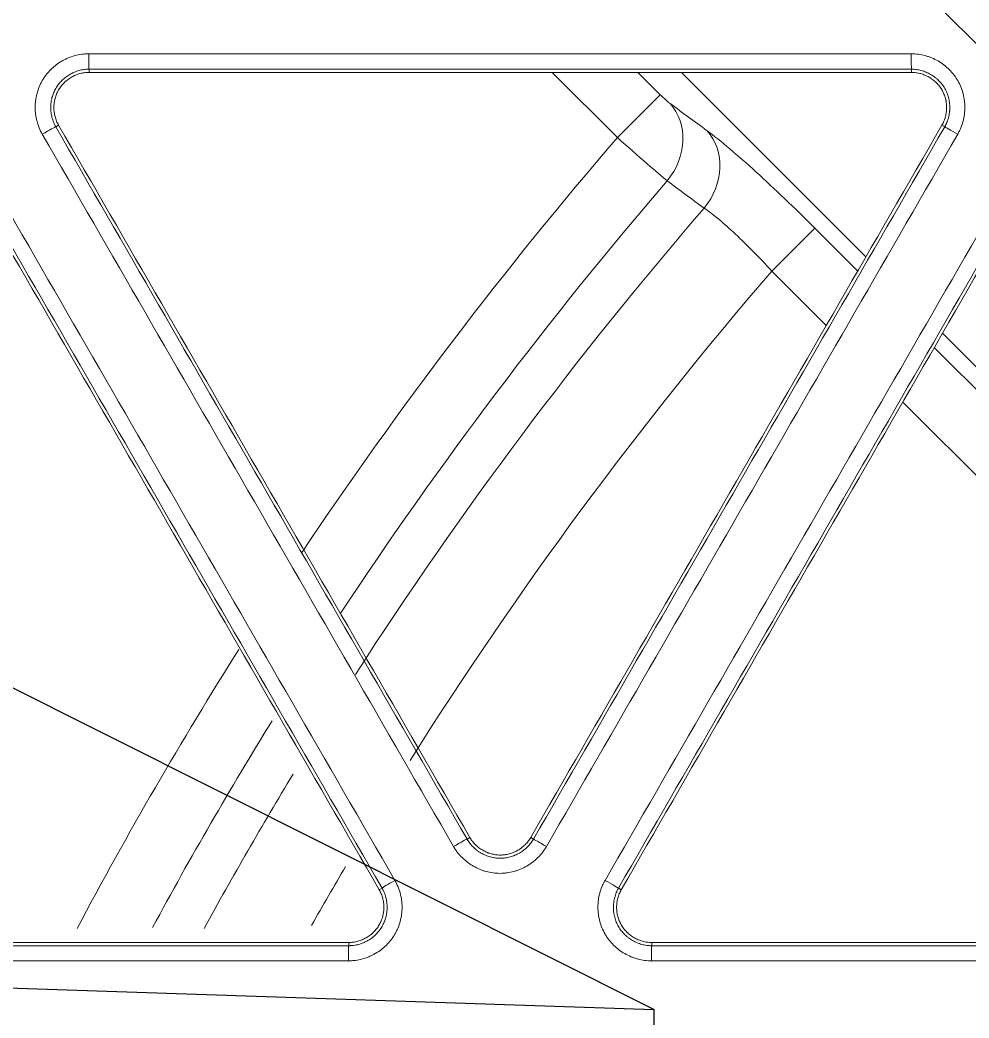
# Model space of a CAD drawing. Header units: inches. Extents: x 405346 to 489838, y -25612 to 14934.
# Drawn here: x 462674.81 to 462704.32, y 4381.32 to 4412.35 of the extents above; entities that cross this region are included whole.
import ezdxf

# ---------------------------------------------------------------- set-up
doc = ezdxf.new("R2010")
doc.units = ezdxf.units.IN
doc.header["$LTSCALE"] = 200
doc.header["$MEASUREMENT"] = 0
doc.linetypes.add('DH-HID2', pattern=[1.2, 0.8, -0.4])
doc.layers.add('FU-FURM', color=251, linetype='DH-HID2')
doc.layers.add('SS-EQ', color=2, linetype='Continuous', lineweight=20)

# ---------------------------------------------------------------- blocks, each defined once
blk = doc.blocks.new('FLLLL')
at = {"layer": 'FU-FURM'}
for p in [(462708.207, 3801.881), (462423.892, 3795.574), (462742, 3759.532)]:
    blk.add_line(p, (462742.032, 3784.916), dxfattribs=at)
blk.add_arc((461394.824, 4015.047), 1330.569, 350.781096, 9.076777, dxfattribs=at)
blk = doc.blocks.new('4way무풍')
at = {"layer": 'SS-EQ'}
for p, q in [((339.635, -339.635), (-339.635, 339.635)), ((-117.778, 89.398), (-117.778, 89.299)), ((-92.203, 89.299), (-92.203, 89.398)), ((-103.378, 89.299), (-101.348, 87.269)), ((-100.013, 88.604), (-100.708, 89.299)), ((-93.618, 83.566), (-99.351, 89.299)), ((-100.013, 88.604), (-101.348, 87.269)), ((-118.725, 87.657), (-118.812, 87.607)), ((-91.168, 87.607), (-91.255, 87.657)), ((-95.209, 84.456), (-96.544, 83.121)), ((-93.874, 83.121), (-95.209, 84.456)), ((-96.544, 83.121), (-94.851, 81.428)), ((-79.461, 69.409), (-91.238, 81.186)), ((-79.461, 68.709), (-91.494, 80.741)), ((-92.471, 79.048), (-79.461, 66.038)), ((-106.024, 65.459), (-105.938, 65.509)), ((-104.043, 65.509), (-103.956, 65.458)), ((-108.754, 63.883), (-108.667, 63.933)), ((-101.313, 63.933), (-101.227, 63.883)), ((-109.701, 62.141), (-109.701, 62.241)), ((-100.279, 62.241), (-100.279, 62.141))]:
    blk.add_line(p, q, dxfattribs=at)
for radius, start, end in [(133.744, 139.26891, 146.20992), (131.692, 139.27314, 146.61836), (130.269, 139.22542, 147.1945), (127.397, 139.27259, 147.79029), (133.744, 147.75622, 152.05605), (131.692, 148.33415, 151.56351), (130.269, 148.80466, 151.24033), (127.397, 149.52652, 150.47838)]:
    blk.add_arc((0, 0), radius, start, end, dxfattribs=at)
for centre, major_axis, ratio, start_param, end_param in [((-117.777, 89.872), (0, 0.474), 0.018465, 1.559847, 3.106578), ((-92.203, 89.872), (0, -0.474), 0.013571, 4.699377, 6.24823), ((-101.044, 86.994), (1.122, 1.527), 0.86538, 4.645648, 6.108373), ((-119.222, 87.37), (-0.41, -0.237), 0.018541, 3.176505, 4.723592), ((-90.758, 87.37), (-0.41, 0.237), 0.004232, 4.730413, 6.248278), ((-99.894, 86.149), (1.122, 1.527), 0.865366, 4.644935, 6.108381), ((-106.434, 65.222), (-0.41, -0.237), 0.016048, 3.176504, 4.723817), ((-103.546, 65.222), (-0.41, 0.237), 0.001444, 0.034907, 1.551604), ((-108.257, 64.17), (-0.41, -0.237), 0.016046, 4.724312, 6.248274), ((-101.723, 64.17), (-0.41, 0.237), 0.001335, 1.551891, 3.106686), ((-109.701, 61.668), (0, 0.474), 0.018782, 0.034913, 1.563284), ((-100.279, 61.668), (0, -0.474), 0.016886, 3.176504, 4.704377)]:
    blk.add_ellipse(centre, major_axis=major_axis, ratio=ratio, start_param=start_param, end_param=end_param, dxfattribs=at)
for points, knots in [([(-346.359, 0), (-346.359, 27.812), (-346.359, 55.623), (-346.359, 97.341), (-346.359, 111.247), (-346.359, 139.059), (-346.359, 152.964), (-346.359, 180.776), (-346.359, 194.682), (-346.359, 222.494), (-346.359, 236.4), (-346.358, 257.259), (-346.358, 264.212), (-346.359, 272.903), (-346.359, 274.641), (-346.359, 277.248), (-346.359, 278.117), (-346.358, 279.856), (-346.358, 280.725), (-346.358, 282.028), (-346.358, 282.463), (-346.358, 283.332), (-346.359, 283.767), (-346.359, 284.419), (-346.359, 284.636), (-346.359, 285.07), (-346.358, 285.288), (-346.355, 285.722), (-346.353, 285.939), (-346.345, 286.374), (-346.34, 286.591), (-346.322, 287.243), (-346.305, 287.677), (-346.262, 288.546), (-346.235, 288.98), (-346.174, 289.848), (-346.138, 290.283), (-346.078, 290.934), (-346.057, 291.151), (-346.012, 291.584), (-345.894, 292.666), (-345.748, 293.74), (-345.479, 295.449), (-345.327, 296.299), (-344.817, 298.834), (-344.407, 300.504), (-343.687, 302.982), (-343.172, 304.624), (-342.294, 307.059), (-341.638, 308.662), (-341.119, 309.858), (-340.941, 310.255), (-340.713, 310.75), (-340.668, 310.849), (-340.576, 311.047), (-340.437, 311.342), (-339.919, 312.422), (-339.029, 314.158), (-338.177, 315.659), (-336.854, 317.88), (-335.912, 319.32), (-334.41, 321.417), (-333.378, 322.795), (-331.741, 324.8), (-330.589, 326.095), (-329.702, 327.05), (-329.403, 327.366), (-329.023, 327.757), (-328.947, 327.835), (-328.795, 327.991), (-328.566, 328.224), (-327.719, 329.07), (-326.303, 330.411), (-324.35, 332.11), (-322.332, 333.721), (-320.944, 334.737), (-319.535, 335.723), (-318.819, 336.202), (-317.367, 337.129), (-315.893, 338.027), (-314.376, 338.866), (-313.222, 339.472), (-312.835, 339.671), (-312.249, 339.962), (-312.054, 340.059), (-311.662, 340.249), (-309.896, 341.094), (-308.103, 341.848), (-305.68, 342.749), (-304.055, 343.315), (-302.408, 343.812), (-299.923, 344.505), (-298.245, 344.898), (-295.697, 345.381), (-294.842, 345.525), (-293.766, 345.682), (-293.551, 345.712), (-293.119, 345.77), (-292.903, 345.798), (-292.254, 345.879), (-291.821, 345.928), (-290.523, 346.062), (-289.657, 346.132), (-288.357, 346.21), (-287.924, 346.231), (-287.057, 346.265), (-286.624, 346.277), (-285.974, 346.288), (-285.757, 346.29), (-285.323, 346.293), (-285.107, 346.293), (-284.673, 346.294), (-284.456, 346.293), (-284.023, 346.293), (-283.806, 346.293), (-283.155, 346.292), (-282.722, 346.292), (-281.855, 346.292), (-281.421, 346.292), (-280.12, 346.293), (-279.253, 346.293), (-277.519, 346.294), (-276.652, 346.294), (-274.05, 346.294), (-272.316, 346.294), (-267.113, 346.293), (-263.645, 346.293), (-256.707, 346.293), (-253.239, 346.293), (-242.833, 346.293), (-235.896, 346.294), (-222.022, 346.294), (-215.084, 346.294), (-194.273, 346.294), (-180.398, 346.294), (-152.65, 346.294), (-138.775, 346.294), (-111.027, 346.294), (-97.152, 346.294), (-69.403, 346.294), (-55.529, 346.294), (-34.718, 346.294), (-27.78, 346.294), (-13.906, 346.294), (-6.969, 346.294), (-0.032, 346.294)], [0, 0, 0, 0, 0.125, 0.125, 0.1875, 0.1875, 0.25, 0.25, 0.3125, 0.3125, 0.375, 0.375, 0.40625, 0.40625, 0.414063, 0.414063, 0.417969, 0.417969, 0.421875, 0.421875, 0.423828, 0.423828, 0.425781, 0.425781, 0.426758, 0.426758, 0.427734, 0.427734, 0.428711, 0.428711, 0.429688, 0.429688, 0.431641, 0.431641, 0.433594, 0.433594, 0.435547, 0.435547, 0.436523, 0.436523, 0.4375, 0.441406, 0.441406, 0.445313, 0.445313, 0.453125, 0.453125, 0.457031, 0.460938, 0.464844, 0.464844, 0.466797, 0.466797, 0.467285, 0.467285, 0.467773, 0.46875, 0.472656, 0.476563, 0.476563, 0.484375, 0.484375, 0.488281, 0.492188, 0.496094, 0.496094, 0.498047, 0.498047, 0.498535, 0.498535, 0.499023, 0.5, 0.503906, 0.507813, 0.511719, 0.515625, 0.515625, 0.519531, 0.519531, 0.523438, 0.527344, 0.527344, 0.529297, 0.529297, 0.530273, 0.530273, 0.53125, 0.539063, 0.539063, 0.542969, 0.546875, 0.546875, 0.554688, 0.554688, 0.558594, 0.558594, 0.55957, 0.55957, 0.560547, 0.560547, 0.5625, 0.5625, 0.566406, 0.566406, 0.568359, 0.568359, 0.570313, 0.570313, 0.571289, 0.571289, 0.572266, 0.572266, 0.573242, 0.573242, 0.574219, 0.574219, 0.576172, 0.576172, 0.578125, 0.578125, 0.582031, 0.582031, 0.585938, 0.585938, 0.59375, 0.59375, 0.609375, 0.609375, 0.625, 0.625, 0.65625, 0.65625, 0.6875, 0.6875, 0.75, 0.75, 0.8125, 0.8125, 0.875, 0.875, 0.9375, 0.9375, 0.96875, 0.96875, 1, 1, 1, 1]), ([(-0.032, 345.099), (-6.961, 345.099), (-13.891, 345.099), (-27.749, 345.099), (-34.679, 345.098), (-55.467, 345.098), (-69.326, 345.098), (-97.044, 345.097), (-110.903, 345.097), (-138.621, 345.096), (-152.479, 345.095), (-180.197, 345.093), (-194.056, 345.092), (-214.845, 345.089), (-221.774, 345.088), (-235.633, 345.086), (-242.562, 345.085), (-256.421, 345.082), (-263.351, 345.08), (-272.012, 345.079), (-273.745, 345.079), (-276.343, 345.078), (-277.21, 345.078), (-278.942, 345.077), (-279.808, 345.077), (-281.107, 345.076), (-281.54, 345.076), (-282.407, 345.076), (-282.84, 345.076), (-283.706, 345.075), (-284.139, 345.075), (-284.789, 345.074), (-285.005, 345.073), (-285.438, 345.071), (-285.655, 345.069), (-286.304, 345.059), (-286.737, 345.048), (-287.602, 345.017), (-288.034, 344.996), (-289.33, 344.921), (-290.194, 344.852), (-291.488, 344.721), (-291.92, 344.673), (-292.566, 344.593), (-292.782, 344.565), (-293.212, 344.507), (-294.286, 344.357), (-295.351, 344.179), (-297.891, 343.698), (-299.563, 343.307), (-302.038, 342.614), (-303.678, 342.117), (-305.297, 341.55), (-307.709, 340.648), (-309.296, 339.975), (-311.056, 339.137), (-311.349, 338.996), (-311.641, 338.852), (-311.836, 338.756), (-311.933, 338.707), (-312.418, 338.463), (-312.803, 338.264), (-313.95, 337.656), (-314.704, 337.235), (-316.19, 336.364), (-316.921, 335.913), (-318.363, 334.982), (-319.073, 334.501), (-320.472, 333.511), (-321.848, 332.49), (-323.849, 330.871), (-325.784, 329.163), (-327.03, 327.964), (-327.795, 327.195), (-327.947, 327.04), (-328.25, 326.729), (-328.401, 326.572), (-328.849, 326.101), (-329.144, 325.784), (-330.019, 324.826), (-331.153, 323.527), (-332.763, 321.515), (-333.776, 320.132), (-334.759, 318.728), (-335.235, 318.015), (-336.157, 316.57), (-336.603, 315.837), (-337.465, 314.349), (-338.296, 312.841), (-339.065, 311.29), (-339.481, 310.406), (-339.527, 310.307), (-339.618, 310.11), (-339.754, 309.814), (-340.065, 309.122), (-340.322, 308.526), (-340.821, 307.33), (-341.451, 305.726), (-342.288, 303.29), (-342.776, 301.647), (-343.454, 299.168), (-343.836, 297.496), (-344.302, 294.959), (-344.439, 294.108), (-344.619, 292.825), (-344.701, 292.181), (-344.786, 291.427), (-344.82, 291.103), (-344.842, 290.887), (-344.852, 290.779), (-344.946, 289.806), (-345.01, 288.941), (-345.078, 287.644), (-345.096, 287.211), (-345.116, 286.563), (-345.122, 286.346), (-345.13, 285.914), (-345.133, 285.698), (-345.138, 285.265), (-345.139, 285.049), (-345.14, 284.616), (-345.14, 284.4), (-345.141, 283.751), (-345.141, 283.319), (-345.141, 282.67), (-345.141, 282.453), (-345.141, 282.021), (-345.141, 281.805), (-345.142, 281.156), (-345.142, 280.723), (-345.142, 279.426), (-345.143, 278.561), (-345.144, 276.83), (-345.144, 275.965), (-345.145, 273.37), (-345.145, 271.64), (-345.146, 262.989), (-345.147, 256.068), (-345.152, 235.306), (-345.154, 221.464), (-345.157, 193.781), (-345.158, 179.94), (-345.16, 152.257), (-345.161, 138.415), (-345.162, 110.732), (-345.163, 69.207), (-345.164, 27.683), (-345.164, 0)], [0, 0, 0, 0, 0.03125, 0.03125, 0.0625, 0.0625, 0.125, 0.125, 0.1875, 0.1875, 0.25, 0.25, 0.3125, 0.3125, 0.34375, 0.34375, 0.375, 0.375, 0.40625, 0.40625, 0.414063, 0.414063, 0.417969, 0.417969, 0.421875, 0.421875, 0.423828, 0.423828, 0.425781, 0.425781, 0.427734, 0.427734, 0.428711, 0.428711, 0.429688, 0.429688, 0.431641, 0.431641, 0.433594, 0.433594, 0.4375, 0.4375, 0.439453, 0.439453, 0.44043, 0.44043, 0.441406, 0.445313, 0.445313, 0.453125, 0.453125, 0.457031, 0.460938, 0.460938, 0.46875, 0.46875, 0.469727, 0.470215, 0.470215, 0.470703, 0.470703, 0.472656, 0.472656, 0.476563, 0.476563, 0.480469, 0.480469, 0.484375, 0.484375, 0.488281, 0.492188, 0.496094, 0.5, 0.5, 0.500977, 0.500977, 0.501953, 0.501953, 0.503906, 0.503906, 0.507813, 0.511719, 0.515625, 0.515625, 0.519531, 0.519531, 0.523438, 0.523438, 0.527344, 0.53125, 0.53125, 0.531738, 0.531738, 0.532227, 0.533203, 0.535156, 0.535156, 0.539063, 0.542969, 0.546875, 0.546875, 0.554688, 0.554688, 0.558594, 0.558594, 0.560547, 0.561523, 0.562012, 0.562012, 0.5625, 0.5625, 0.566406, 0.566406, 0.568359, 0.568359, 0.569336, 0.569336, 0.570313, 0.570313, 0.571289, 0.571289, 0.572266, 0.572266, 0.574219, 0.574219, 0.575195, 0.575195, 0.576172, 0.576172, 0.578125, 0.578125, 0.582031, 0.582031, 0.585938, 0.585938, 0.59375, 0.59375, 0.625, 0.625, 0.6875, 0.6875, 0.75, 0.75, 0.8125, 0.8125, 0.875, 1, 1, 1, 1]), ([(-119.231, 87.375), (-119.267, 87.439), (-119.299, 87.504), (-119.354, 87.638), (-119.377, 87.706), (-119.405, 87.812), (-119.413, 87.847), (-119.424, 87.901), (-119.427, 87.919), (-119.433, 87.956), (-119.436, 87.974), (-119.447, 88.064), (-119.456, 88.209), (-119.447, 88.353), (-119.435, 88.444), (-119.433, 88.462), (-119.427, 88.499), (-119.424, 88.517), (-119.413, 88.57), (-119.405, 88.606), (-119.377, 88.711), (-119.354, 88.779), (-119.313, 88.88), (-119.298, 88.913), (-119.266, 88.979), (-119.249, 89.011), (-119.194, 89.106), (-119.113, 89.226), (-119.017, 89.335), (-118.952, 89.399), (-118.939, 89.412), (-118.912, 89.437), (-118.899, 89.449), (-118.857, 89.485), (-118.829, 89.508), (-118.743, 89.574), (-118.682, 89.614), (-118.588, 89.669), (-118.54, 89.695), (-118.491, 89.718), (-118.457, 89.733), (-118.441, 89.741), (-118.356, 89.776), (-118.219, 89.823), (-118.077, 89.852), (-117.969, 89.867), (-117.933, 89.871), (-117.859, 89.876), (-117.823, 89.877), (-117.786, 89.877)], [0, 0, 0, 0, 0.0625, 0.0625, 0.125, 0.125, 0.15625, 0.15625, 0.171875, 0.171875, 0.1875, 0.1875, 0.25, 0.3125, 0.3125, 0.328125, 0.328125, 0.34375, 0.34375, 0.375, 0.375, 0.4375, 0.4375, 0.46875, 0.46875, 0.5, 0.5, 0.5625, 0.625, 0.625, 0.640625, 0.640625, 0.65625, 0.65625, 0.6875, 0.6875, 0.75, 0.75, 0.78125, 0.796875, 0.796875, 0.8125, 0.8125, 0.875, 0.9375, 0.9375, 0.96875, 0.96875, 1, 1, 1, 1]), ([(-92.209, 89.878), (-92.136, 89.878), (-92.063, 89.873), (-91.92, 89.853), (-91.849, 89.839), (-91.743, 89.811), (-91.709, 89.8), (-91.657, 89.782), (-91.639, 89.776), (-91.605, 89.763), (-91.588, 89.756), (-91.504, 89.721), (-91.374, 89.657), (-91.253, 89.576), (-91.181, 89.521), (-91.166, 89.509), (-91.138, 89.486), (-91.096, 89.451), (-91.056, 89.414), (-90.979, 89.337), (-90.931, 89.283), (-90.864, 89.197), (-90.843, 89.168), (-90.803, 89.107), (-90.783, 89.076), (-90.728, 88.981), (-90.664, 88.851), (-90.618, 88.713), (-90.595, 88.625), (-90.591, 88.607), (-90.583, 88.572), (-90.579, 88.554), (-90.568, 88.5), (-90.562, 88.464), (-90.548, 88.356), (-90.544, 88.284), (-90.544, 88.175), (-90.545, 88.12), (-90.55, 88.066), (-90.553, 88.029), (-90.555, 88.011), (-90.567, 87.92), (-90.595, 87.778), (-90.641, 87.64), (-90.682, 87.539), (-90.697, 87.506), (-90.729, 87.44), (-90.746, 87.408), (-90.765, 87.376)], [0, 0, 0, 0, 0.0625, 0.0625, 0.125, 0.125, 0.15625, 0.15625, 0.171875, 0.171875, 0.1875, 0.1875, 0.25, 0.3125, 0.3125, 0.328125, 0.328125, 0.34375, 0.375, 0.375, 0.4375, 0.4375, 0.46875, 0.46875, 0.5, 0.5, 0.5625, 0.625, 0.625, 0.640625, 0.640625, 0.65625, 0.65625, 0.6875, 0.6875, 0.75, 0.75, 0.78125, 0.796875, 0.796875, 0.8125, 0.8125, 0.875, 0.9375, 0.9375, 0.96875, 0.96875, 1, 1, 1, 1]), ([(-117.778, 89.398), (-117.781, 89.398), (-117.784, 89.398), (-117.791, 89.398), (-117.801, 89.398), (-117.81, 89.398), (-117.83, 89.397), (-117.843, 89.396), (-117.882, 89.394), (-117.908, 89.391), (-117.986, 89.38), (-118.087, 89.359), (-118.185, 89.325), (-118.246, 89.3), (-118.258, 89.295), (-118.282, 89.284), (-118.317, 89.267), (-118.351, 89.248), (-118.419, 89.21), (-118.462, 89.181), (-118.524, 89.134), (-118.544, 89.117), (-118.584, 89.083), (-118.603, 89.065), (-118.659, 89.01), (-118.727, 88.932), (-118.785, 88.846), (-118.825, 88.778), (-118.837, 88.755), (-118.86, 88.708), (-118.871, 88.684), (-118.9, 88.612), (-118.916, 88.563), (-118.936, 88.488), (-118.945, 88.45), (-118.952, 88.411), (-118.956, 88.385), (-118.958, 88.372), (-118.966, 88.307), (-118.972, 88.204), (-118.966, 88.1), (-118.956, 88.023), (-118.952, 87.997), (-118.942, 87.945), (-118.936, 87.92), (-118.916, 87.844), (-118.9, 87.795), (-118.871, 87.723), (-118.855, 87.688), (-118.834, 87.647), (-118.823, 87.627), (-118.818, 87.619), (-118.815, 87.613), (-118.813, 87.61), (-118.812, 87.607)], [0, 0, 0, 0, 0.003906, 0.003906, 0.007813, 0.015625, 0.015625, 0.03125, 0.03125, 0.0625, 0.0625, 0.125, 0.1875, 0.1875, 0.203125, 0.203125, 0.21875, 0.25, 0.25, 0.3125, 0.3125, 0.34375, 0.34375, 0.375, 0.375, 0.4375, 0.5, 0.5, 0.53125, 0.53125, 0.5625, 0.5625, 0.625, 0.625, 0.65625, 0.671875, 0.671875, 0.6875, 0.6875, 0.75, 0.8125, 0.8125, 0.84375, 0.84375, 0.875, 0.875, 0.9375, 0.9375, 0.96875, 0.984375, 0.992187, 0.996094, 0.996094, 1, 1, 1, 1]), ([(-91.168, 87.607), (-91.167, 87.61), (-91.165, 87.613), (-91.162, 87.618), (-91.157, 87.627), (-91.152, 87.636), (-91.143, 87.653), (-91.137, 87.665), (-91.12, 87.7), (-91.109, 87.724), (-91.08, 87.796), (-91.047, 87.895), (-91.027, 87.997), (-91.019, 88.062), (-91.018, 88.075), (-91.015, 88.101), (-91.014, 88.114), (-91.012, 88.153), (-91.011, 88.179), (-91.011, 88.257), (-91.014, 88.308), (-91.024, 88.386), (-91.028, 88.412), (-91.038, 88.463), (-91.044, 88.489), (-91.064, 88.564), (-91.08, 88.614), (-91.12, 88.709), (-91.142, 88.756), (-91.182, 88.824), (-91.196, 88.846), (-91.225, 88.89), (-91.24, 88.911), (-91.288, 88.972), (-91.322, 89.011), (-91.377, 89.066), (-91.406, 89.092), (-91.436, 89.117), (-91.456, 89.134), (-91.467, 89.142), (-91.519, 89.182), (-91.605, 89.239), (-91.698, 89.285), (-91.771, 89.315), (-91.795, 89.325), (-91.845, 89.342), (-91.87, 89.35), (-91.945, 89.37), (-91.996, 89.381), (-92.073, 89.391), (-92.111, 89.395), (-92.157, 89.397), (-92.18, 89.398), (-92.19, 89.398), (-92.196, 89.398), (-92.2, 89.398), (-92.203, 89.398)], [0, 0, 0, 0, 0.003906, 0.003906, 0.007812, 0.015625, 0.015625, 0.03125, 0.03125, 0.0625, 0.0625, 0.125, 0.1875, 0.1875, 0.203125, 0.203125, 0.21875, 0.21875, 0.25, 0.25, 0.3125, 0.3125, 0.34375, 0.34375, 0.375, 0.375, 0.4375, 0.4375, 0.5, 0.5, 0.53125, 0.53125, 0.5625, 0.5625, 0.625, 0.625, 0.65625, 0.671875, 0.671875, 0.6875, 0.6875, 0.75, 0.8125, 0.8125, 0.84375, 0.84375, 0.875, 0.875, 0.9375, 0.9375, 0.96875, 0.984375, 0.992187, 0.996094, 0.996094, 1, 1, 1, 1]), ([(-118.725, 87.657), (-118.749, 87.699), (-118.771, 87.742), (-118.807, 87.83), (-118.837, 87.921), (-118.855, 88.014), (-118.864, 88.085), (-118.866, 88.109), (-118.869, 88.157), (-118.87, 88.181), (-118.87, 88.252), (-118.867, 88.3), (-118.858, 88.371), (-118.854, 88.394), (-118.845, 88.441), (-118.839, 88.465), (-118.821, 88.534), (-118.791, 88.624), (-118.749, 88.71), (-118.713, 88.772), (-118.701, 88.793), (-118.674, 88.832), (-118.66, 88.852), (-118.616, 88.908), (-118.585, 88.943), (-118.534, 88.993), (-118.508, 89.018), (-118.48, 89.041), (-118.462, 89.056), (-118.452, 89.063), (-118.404, 89.1), (-118.325, 89.153), (-118.24, 89.195), (-118.174, 89.222), (-118.151, 89.231), (-118.106, 89.247), (-118.083, 89.254), (-118.014, 89.273), (-117.967, 89.282), (-117.873, 89.295), (-117.826, 89.299), (-117.778, 89.299)], [0, 0, 0, 0, 0.0625, 0.0625, 0.125, 0.1875, 0.1875, 0.21875, 0.21875, 0.25, 0.25, 0.3125, 0.3125, 0.34375, 0.34375, 0.375, 0.375, 0.4375, 0.5, 0.5, 0.53125, 0.53125, 0.5625, 0.5625, 0.625, 0.625, 0.65625, 0.671875, 0.671875, 0.6875, 0.6875, 0.75, 0.8125, 0.8125, 0.84375, 0.84375, 0.875, 0.875, 0.9375, 0.9375, 1, 1, 1, 1]), ([(-92.203, 89.299), (-92.155, 89.299), (-92.107, 89.295), (-92.012, 89.282), (-91.919, 89.263), (-91.829, 89.232), (-91.763, 89.204), (-91.741, 89.194), (-91.698, 89.173), (-91.677, 89.162), (-91.615, 89.126), (-91.576, 89.1), (-91.519, 89.056), (-91.5, 89.041), (-91.464, 89.01), (-91.446, 88.993), (-91.395, 88.943), (-91.332, 88.872), (-91.279, 88.793), (-91.243, 88.731), (-91.232, 88.709), (-91.211, 88.666), (-91.201, 88.644), (-91.174, 88.578), (-91.159, 88.533), (-91.141, 88.464), (-91.133, 88.43), (-91.127, 88.394), (-91.123, 88.371), (-91.121, 88.359), (-91.114, 88.299), (-91.108, 88.204), (-91.114, 88.109), (-91.123, 88.038), (-91.127, 88.014), (-91.136, 87.967), (-91.141, 87.944), (-91.159, 87.875), (-91.174, 87.83), (-91.21, 87.742), (-91.231, 87.699), (-91.255, 87.657)], [0, 0, 0, 0, 0.0625, 0.0625, 0.125, 0.1875, 0.1875, 0.21875, 0.21875, 0.25, 0.25, 0.3125, 0.3125, 0.34375, 0.34375, 0.375, 0.375, 0.4375, 0.5, 0.5, 0.53125, 0.53125, 0.5625, 0.5625, 0.625, 0.625, 0.65625, 0.671875, 0.671875, 0.6875, 0.6875, 0.75, 0.8125, 0.8125, 0.84375, 0.84375, 0.875, 0.875, 0.9375, 0.9375, 1, 1, 1, 1]), ([(-99.709, 88.329), (-99.74, 88.352), (-99.784, 88.388), (-99.889, 88.483), (-99.952, 88.543), (-100.013, 88.604)], [0, 0, 0, 0, 0.475755, 0.475755, 1, 1, 1, 1]), ([(-101.348, 87.269), (-101.025, 86.982), (-100.699, 86.696), (-100.166, 86.233), (-99.951, 86.049), (-99.8, 85.923)], [0, 0, 0, 0, 0.524245, 0.524245, 1, 1, 1, 1]), ([(-95.209, 84.456), (-95.828, 85.076), (-96.461, 85.681), (-97.319, 86.46), (-97.593, 86.7), (-98.115, 87.142), (-98.358, 87.336), (-98.559, 87.484)], [0, 0, 0, 0, 0.480991, 0.480991, 0.726787, 0.726787, 1, 1, 1, 1]), ([(-98.651, 85.077), (-98.519, 84.988), (-98.361, 84.868), (-98.027, 84.588), (-97.854, 84.434), (-97.315, 83.93), (-96.923, 83.533), (-96.544, 83.121)], [0, 0, 0, 0, 0.273213, 0.273213, 0.519009, 0.519009, 1, 1, 1, 1]), ([(-104.043, 65.509), (-104.067, 65.467), (-104.094, 65.427), (-104.152, 65.351), (-104.215, 65.28), (-104.287, 65.218), (-104.335, 65.182), (-104.344, 65.174), (-104.364, 65.161), (-104.394, 65.14), (-104.424, 65.121), (-104.486, 65.086), (-104.528, 65.065), (-104.594, 65.037), (-104.617, 65.029), (-104.662, 65.013), (-104.685, 65.006), (-104.754, 64.987), (-104.848, 64.968), (-104.942, 64.961), (-105.014, 64.961), (-105.038, 64.962), (-105.086, 64.966), (-105.11, 64.968), (-105.181, 64.978), (-105.227, 64.987), (-105.296, 65.006), (-105.33, 65.017), (-105.364, 65.029), (-105.386, 65.038), (-105.397, 65.042), (-105.453, 65.065), (-105.538, 65.108), (-105.617, 65.16), (-105.674, 65.204), (-105.693, 65.219), (-105.729, 65.25), (-105.747, 65.266), (-105.798, 65.317), (-105.829, 65.352), (-105.887, 65.427), (-105.914, 65.467), (-105.938, 65.509)], [0, 0, 0, 0, 0.0625, 0.0625, 0.125, 0.1875, 0.1875, 0.203125, 0.203125, 0.21875, 0.25, 0.25, 0.3125, 0.3125, 0.34375, 0.34375, 0.375, 0.375, 0.4375, 0.5, 0.5, 0.53125, 0.53125, 0.5625, 0.5625, 0.625, 0.625, 0.65625, 0.671875, 0.671875, 0.6875, 0.6875, 0.75, 0.8125, 0.8125, 0.84375, 0.84375, 0.875, 0.875, 0.9375, 0.9375, 1, 1, 1, 1]), ([(-103.554, 65.226), (-103.591, 65.162), (-103.631, 65.102), (-103.72, 64.987), (-103.768, 64.933), (-103.845, 64.856), (-103.872, 64.831), (-103.913, 64.795), (-103.927, 64.783), (-103.955, 64.76), (-103.97, 64.749), (-104.042, 64.694), (-104.163, 64.613), (-104.293, 64.549), (-104.377, 64.514), (-104.394, 64.507), (-104.429, 64.494), (-104.446, 64.488), (-104.498, 64.47), (-104.532, 64.459), (-104.637, 64.431), (-104.708, 64.416), (-104.816, 64.402), (-104.852, 64.398), (-104.925, 64.393), (-104.962, 64.392), (-105.071, 64.392), (-105.216, 64.402), (-105.358, 64.43), (-105.446, 64.454), (-105.463, 64.459), (-105.498, 64.47), (-105.516, 64.476), (-105.568, 64.494), (-105.602, 64.507), (-105.702, 64.549), (-105.767, 64.581), (-105.861, 64.635), (-105.908, 64.664), (-105.953, 64.695), (-105.983, 64.716), (-105.998, 64.727), (-106.07, 64.782), (-106.18, 64.878), (-106.276, 64.986), (-106.343, 65.072), (-106.364, 65.102), (-106.405, 65.163), (-106.424, 65.194), (-106.443, 65.226)], [0, 0, 0, 0, 0.0625, 0.0625, 0.125, 0.125, 0.15625, 0.15625, 0.171875, 0.171875, 0.1875, 0.1875, 0.25, 0.3125, 0.3125, 0.328125, 0.328125, 0.34375, 0.34375, 0.375, 0.375, 0.4375, 0.4375, 0.46875, 0.46875, 0.5, 0.5, 0.5625, 0.625, 0.625, 0.640625, 0.640625, 0.65625, 0.65625, 0.6875, 0.6875, 0.75, 0.75, 0.78125, 0.796875, 0.796875, 0.8125, 0.8125, 0.875, 0.9375, 0.9375, 0.96875, 0.96875, 1, 1, 1, 1]), ([(-106.024, 65.459), (-106.023, 65.456), (-106.021, 65.453), (-106.018, 65.447), (-106.013, 65.439), (-106.007, 65.43), (-105.997, 65.414), (-105.99, 65.403), (-105.968, 65.37), (-105.953, 65.349), (-105.905, 65.287), (-105.836, 65.21), (-105.757, 65.142), (-105.705, 65.102), (-105.695, 65.094), (-105.673, 65.079), (-105.641, 65.057), (-105.608, 65.036), (-105.54, 64.997), (-105.494, 64.974), (-105.422, 64.944), (-105.398, 64.935), (-105.348, 64.918), (-105.323, 64.91), (-105.248, 64.889), (-105.197, 64.879), (-105.094, 64.865), (-105.042, 64.861), (-104.964, 64.861), (-104.938, 64.862), (-104.885, 64.866), (-104.86, 64.869), (-104.782, 64.879), (-104.732, 64.889), (-104.657, 64.91), (-104.619, 64.921), (-104.582, 64.935), (-104.558, 64.944), (-104.546, 64.949), (-104.485, 64.974), (-104.392, 65.021), (-104.306, 65.078), (-104.244, 65.125), (-104.223, 65.142), (-104.184, 65.176), (-104.164, 65.194), (-104.109, 65.249), (-104.075, 65.288), (-104.027, 65.349), (-104.004, 65.381), (-103.979, 65.419), (-103.967, 65.439), (-103.962, 65.447), (-103.959, 65.453), (-103.957, 65.456), (-103.956, 65.458)], [0, 0, 0, 0, 0.003906, 0.003906, 0.007813, 0.015625, 0.015625, 0.03125, 0.03125, 0.0625, 0.0625, 0.125, 0.1875, 0.1875, 0.203125, 0.203125, 0.21875, 0.25, 0.25, 0.3125, 0.3125, 0.34375, 0.34375, 0.375, 0.375, 0.4375, 0.4375, 0.5, 0.5, 0.53125, 0.53125, 0.5625, 0.5625, 0.625, 0.625, 0.65625, 0.671875, 0.671875, 0.6875, 0.6875, 0.75, 0.8125, 0.8125, 0.84375, 0.84375, 0.875, 0.875, 0.9375, 0.9375, 0.96875, 0.984375, 0.992187, 0.996094, 0.996094, 1, 1, 1, 1]), ([(-108.265, 64.173), (-108.229, 64.11), (-108.197, 64.044), (-108.142, 63.91), (-108.119, 63.842), (-108.091, 63.736), (-108.083, 63.701), (-108.072, 63.647), (-108.069, 63.629), (-108.063, 63.593), (-108.06, 63.575), (-108.049, 63.484), (-108.04, 63.34), (-108.049, 63.195), (-108.06, 63.104), (-108.063, 63.086), (-108.069, 63.05), (-108.072, 63.032), (-108.083, 62.978), (-108.091, 62.943), (-108.118, 62.838), (-108.141, 62.769), (-108.183, 62.668), (-108.197, 62.635), (-108.23, 62.57), (-108.247, 62.537), (-108.302, 62.442), (-108.383, 62.322), (-108.479, 62.213), (-108.543, 62.149), (-108.557, 62.136), (-108.583, 62.112), (-108.597, 62.099), (-108.638, 62.063), (-108.667, 62.04), (-108.753, 61.974), (-108.814, 61.934), (-108.908, 61.88), (-108.956, 61.854), (-109.005, 61.83), (-109.038, 61.815), (-109.055, 61.808), (-109.14, 61.772), (-109.277, 61.725), (-109.419, 61.696), (-109.527, 61.681), (-109.563, 61.678), (-109.636, 61.673), (-109.673, 61.671), (-109.71, 61.671)], [0, 0, 0, 0, 0.0625, 0.0625, 0.125, 0.125, 0.15625, 0.15625, 0.171875, 0.171875, 0.1875, 0.1875, 0.25, 0.3125, 0.3125, 0.328125, 0.328125, 0.34375, 0.34375, 0.375, 0.375, 0.4375, 0.4375, 0.46875, 0.46875, 0.5, 0.5, 0.5625, 0.625, 0.625, 0.640625, 0.640625, 0.65625, 0.65625, 0.6875, 0.6875, 0.75, 0.75, 0.78125, 0.796875, 0.796875, 0.8125, 0.8125, 0.875, 0.9375, 0.9375, 0.96875, 0.96875, 1, 1, 1, 1]), ([(-100.287, 61.672), (-100.36, 61.672), (-100.433, 61.677), (-100.576, 61.696), (-100.647, 61.71), (-100.753, 61.739), (-100.787, 61.75), (-100.839, 61.768), (-100.857, 61.774), (-100.891, 61.787), (-100.908, 61.793), (-100.992, 61.829), (-101.122, 61.893), (-101.243, 61.973), (-101.315, 62.029), (-101.33, 62.04), (-101.358, 62.063), (-101.4, 62.099), (-101.44, 62.136), (-101.517, 62.212), (-101.565, 62.266), (-101.631, 62.352), (-101.653, 62.382), (-101.693, 62.442), (-101.713, 62.474), (-101.768, 62.569), (-101.832, 62.699), (-101.878, 62.836), (-101.901, 62.924), (-101.905, 62.942), (-101.913, 62.978), (-101.917, 62.996), (-101.928, 63.05), (-101.934, 63.086), (-101.948, 63.194), (-101.952, 63.266), (-101.952, 63.375), (-101.951, 63.429), (-101.946, 63.484), (-101.943, 63.52), (-101.941, 63.539), (-101.929, 63.629), (-101.901, 63.772), (-101.855, 63.909), (-101.814, 64.01), (-101.799, 64.043), (-101.767, 64.109), (-101.75, 64.142), (-101.731, 64.173)], [0, 0, 0, 0, 0.0625, 0.0625, 0.125, 0.125, 0.15625, 0.15625, 0.171875, 0.171875, 0.1875, 0.1875, 0.25, 0.3125, 0.3125, 0.328125, 0.328125, 0.34375, 0.375, 0.375, 0.4375, 0.4375, 0.46875, 0.46875, 0.5, 0.5, 0.5625, 0.625, 0.625, 0.640625, 0.640625, 0.65625, 0.65625, 0.6875, 0.6875, 0.75, 0.75, 0.78125, 0.796875, 0.796875, 0.8125, 0.8125, 0.875, 0.9375, 0.9375, 0.96875, 0.96875, 1, 1, 1, 1]), ([(-109.701, 62.141), (-109.698, 62.141), (-109.695, 62.141), (-109.688, 62.142), (-109.678, 62.142), (-109.668, 62.142), (-109.649, 62.143), (-109.636, 62.143), (-109.596, 62.146), (-109.57, 62.149), (-109.493, 62.159), (-109.391, 62.18), (-109.293, 62.214), (-109.233, 62.239), (-109.221, 62.245), (-109.197, 62.256), (-109.162, 62.273), (-109.127, 62.291), (-109.06, 62.33), (-109.017, 62.359), (-108.954, 62.406), (-108.934, 62.422), (-108.895, 62.457), (-108.875, 62.475), (-108.82, 62.53), (-108.751, 62.607), (-108.693, 62.693), (-108.654, 62.761), (-108.641, 62.785), (-108.618, 62.832), (-108.608, 62.855), (-108.578, 62.927), (-108.562, 62.977), (-108.542, 63.052), (-108.533, 63.09), (-108.527, 63.128), (-108.522, 63.154), (-108.521, 63.167), (-108.512, 63.232), (-108.506, 63.336), (-108.512, 63.44), (-108.522, 63.517), (-108.526, 63.543), (-108.536, 63.595), (-108.542, 63.62), (-108.562, 63.696), (-108.578, 63.745), (-108.608, 63.817), (-108.624, 63.852), (-108.645, 63.893), (-108.655, 63.913), (-108.66, 63.922), (-108.664, 63.927), (-108.665, 63.93), (-108.667, 63.933)], [0, 0, 0, 0, 0.003906, 0.003906, 0.007813, 0.015625, 0.015625, 0.03125, 0.03125, 0.0625, 0.0625, 0.125, 0.1875, 0.1875, 0.203125, 0.203125, 0.21875, 0.25, 0.25, 0.3125, 0.3125, 0.34375, 0.34375, 0.375, 0.375, 0.4375, 0.5, 0.5, 0.53125, 0.53125, 0.5625, 0.5625, 0.625, 0.625, 0.65625, 0.671875, 0.671875, 0.6875, 0.6875, 0.75, 0.8125, 0.8125, 0.84375, 0.84375, 0.875, 0.875, 0.9375, 0.9375, 0.96875, 0.984375, 0.992188, 0.996094, 0.996094, 1, 1, 1, 1]), ([(-108.754, 63.883), (-108.729, 63.841), (-108.708, 63.798), (-108.672, 63.71), (-108.642, 63.619), (-108.624, 63.526), (-108.615, 63.455), (-108.613, 63.431), (-108.61, 63.383), (-108.609, 63.359), (-108.609, 63.288), (-108.612, 63.24), (-108.621, 63.169), (-108.625, 63.146), (-108.634, 63.099), (-108.639, 63.075), (-108.658, 63.006), (-108.688, 62.916), (-108.73, 62.83), (-108.766, 62.768), (-108.778, 62.747), (-108.805, 62.708), (-108.819, 62.688), (-108.863, 62.632), (-108.894, 62.597), (-108.945, 62.547), (-108.971, 62.522), (-108.999, 62.499), (-109.017, 62.484), (-109.027, 62.477), (-109.075, 62.44), (-109.154, 62.387), (-109.239, 62.345), (-109.305, 62.317), (-109.328, 62.309), (-109.373, 62.293), (-109.396, 62.286), (-109.465, 62.267), (-109.511, 62.258), (-109.606, 62.245), (-109.653, 62.241), (-109.701, 62.241)], [0, 0, 0, 0, 0.0625, 0.0625, 0.125, 0.1875, 0.1875, 0.21875, 0.21875, 0.25, 0.25, 0.3125, 0.3125, 0.34375, 0.34375, 0.375, 0.375, 0.4375, 0.5, 0.5, 0.53125, 0.53125, 0.5625, 0.5625, 0.625, 0.625, 0.65625, 0.671875, 0.671875, 0.6875, 0.6875, 0.75, 0.8125, 0.8125, 0.84375, 0.84375, 0.875, 0.875, 0.9375, 0.9375, 1, 1, 1, 1]), ([(-101.313, 63.933), (-101.315, 63.93), (-101.316, 63.927), (-101.32, 63.921), (-101.324, 63.913), (-101.329, 63.904), (-101.338, 63.887), (-101.344, 63.875), (-101.362, 63.84), (-101.372, 63.816), (-101.402, 63.743), (-101.434, 63.645), (-101.454, 63.543), (-101.462, 63.478), (-101.464, 63.465), (-101.466, 63.439), (-101.467, 63.426), (-101.47, 63.387), (-101.471, 63.361), (-101.47, 63.283), (-101.467, 63.231), (-101.457, 63.154), (-101.453, 63.128), (-101.443, 63.077), (-101.437, 63.051), (-101.418, 62.975), (-101.401, 62.926), (-101.362, 62.83), (-101.339, 62.784), (-101.3, 62.716), (-101.286, 62.693), (-101.257, 62.65), (-101.242, 62.629), (-101.194, 62.568), (-101.16, 62.529), (-101.104, 62.474), (-101.076, 62.448), (-101.046, 62.422), (-101.025, 62.406), (-101.015, 62.398), (-100.963, 62.358), (-100.876, 62.301), (-100.783, 62.254), (-100.711, 62.224), (-100.687, 62.215), (-100.637, 62.198), (-100.612, 62.19), (-100.537, 62.169), (-100.486, 62.159), (-100.409, 62.149), (-100.371, 62.145), (-100.325, 62.142), (-100.302, 62.142), (-100.292, 62.142), (-100.286, 62.141), (-100.282, 62.141), (-100.279, 62.141)], [0, 0, 0, 0, 0.003906, 0.003906, 0.007812, 0.015625, 0.015625, 0.03125, 0.03125, 0.0625, 0.0625, 0.125, 0.1875, 0.1875, 0.203125, 0.203125, 0.21875, 0.21875, 0.25, 0.25, 0.3125, 0.3125, 0.34375, 0.34375, 0.375, 0.375, 0.4375, 0.4375, 0.5, 0.5, 0.53125, 0.53125, 0.5625, 0.5625, 0.625, 0.625, 0.65625, 0.671875, 0.671875, 0.6875, 0.6875, 0.75, 0.8125, 0.8125, 0.84375, 0.84375, 0.875, 0.875, 0.9375, 0.9375, 0.96875, 0.984375, 0.992188, 0.996094, 0.996094, 1, 1, 1, 1]), ([(-100.279, 62.241), (-100.327, 62.241), (-100.376, 62.245), (-100.47, 62.258), (-100.563, 62.277), (-100.653, 62.308), (-100.72, 62.336), (-100.741, 62.346), (-100.784, 62.367), (-100.805, 62.378), (-100.867, 62.414), (-100.907, 62.44), (-100.963, 62.484), (-100.982, 62.499), (-101.018, 62.53), (-101.036, 62.547), (-101.087, 62.597), (-101.15, 62.668), (-101.203, 62.747), (-101.239, 62.809), (-101.25, 62.831), (-101.271, 62.874), (-101.281, 62.896), (-101.308, 62.962), (-101.323, 63.007), (-101.341, 63.075), (-101.349, 63.11), (-101.355, 63.146), (-101.359, 63.169), (-101.361, 63.181), (-101.368, 63.241), (-101.374, 63.336), (-101.368, 63.431), (-101.359, 63.502), (-101.355, 63.526), (-101.346, 63.573), (-101.341, 63.596), (-101.323, 63.665), (-101.308, 63.71), (-101.272, 63.798), (-101.251, 63.841), (-101.227, 63.883)], [0, 0, 0, 0, 0.0625, 0.0625, 0.125, 0.1875, 0.1875, 0.21875, 0.21875, 0.25, 0.25, 0.3125, 0.3125, 0.34375, 0.34375, 0.375, 0.375, 0.4375, 0.5, 0.5, 0.53125, 0.53125, 0.5625, 0.5625, 0.625, 0.625, 0.65625, 0.671875, 0.671875, 0.6875, 0.6875, 0.75, 0.8125, 0.8125, 0.84375, 0.84375, 0.875, 0.875, 0.9375, 0.9375, 1, 1, 1, 1])]:
    blk.add_open_spline(points, degree=3, knots=knots, dxfattribs=at)
for points in [[(-117.786, 89.877), (-109.261, 89.877), (-100.735, 89.878), (-92.209, 89.878)], [(-92.203, 89.398), (-100.728, 89.398), (-109.253, 89.398), (-117.778, 89.398)], [(-92.203, 89.299), (-100.728, 89.299), (-109.253, 89.299), (-117.778, 89.299)], [(-98.559, 87.484), (-98.942, 87.766), (-99.325, 88.047), (-99.709, 88.329)], [(-118.812, 87.607), (-114.549, 80.224), (-110.287, 72.842), (-106.024, 65.459)], [(-118.725, 87.657), (-114.463, 80.274), (-110.201, 72.892), (-105.938, 65.509)], [(-104.043, 65.509), (-99.78, 72.891), (-95.518, 80.274), (-91.255, 87.657)], [(-103.956, 65.458), (-99.693, 72.841), (-95.431, 80.224), (-91.168, 87.607)], [(-106.443, 65.226), (-110.705, 72.609), (-114.968, 79.992), (-119.231, 87.375)], [(-90.765, 87.376), (-95.028, 79.993), (-99.291, 72.609), (-103.554, 65.226)], [(-121.053, 86.323), (-116.791, 78.94), (-112.528, 71.557), (-108.265, 64.173)], [(-101.731, 64.173), (-97.468, 71.557), (-93.205, 78.94), (-88.942, 86.324)], [(-108.754, 63.883), (-113.016, 71.266), (-117.279, 78.649), (-121.541, 86.031)], [(-108.667, 63.933), (-112.929, 71.316), (-117.192, 78.699), (-121.454, 86.081)], [(-88.526, 86.081), (-92.788, 78.698), (-97.051, 71.316), (-101.313, 63.933)], [(-88.44, 86.031), (-92.702, 78.649), (-96.965, 71.266), (-101.227, 63.883)], [(-99.8, 85.923), (-99.417, 85.641), (-99.034, 85.359), (-98.651, 85.077)], [(-135.276, 62.241), (-126.752, 62.241), (-118.227, 62.241), (-109.701, 62.241)], [(-135.276, 62.142), (-126.752, 62.141), (-118.227, 62.141), (-109.701, 62.141)], [(-100.279, 62.241), (-91.755, 62.241), (-83.23, 62.241), (-74.704, 62.241)], [(-100.279, 62.141), (-91.755, 62.141), (-83.23, 62.141), (-74.704, 62.141)], [(-109.71, 61.671), (-118.236, 61.671), (-126.762, 61.671), (-135.287, 61.671)], [(-74.71, 61.672), (-83.236, 61.672), (-91.762, 61.672), (-100.287, 61.672)]]:
    blk.add_open_spline(points, degree=3, dxfattribs=at)

msp = doc.modelspace()

# ---------------------------------------------------------------- block references
for name, p in [('FLLLL', (-47.5, 596.663)), ('4way무풍', (462794.732, 4321.426))]:
    msp.add_blockref(name, p)

doc.saveas('drawing.dxf')
